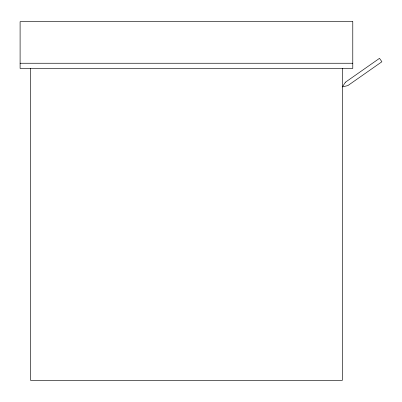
<?xml version="1.0" encoding="UTF-8"?>
<svg xmlns="http://www.w3.org/2000/svg" width="402" height="402" viewBox="0 0 402 402"><rect width="100%" height="100%" fill="white"/><g stroke="black" fill="none" stroke-linecap="round" stroke-linejoin="round"><path stroke-width="0.6" d="M20.1 63.25L352.78 63.25M342.383 68.446L342.383 380.337L30.497 380.337L30.497 68.446M345.449 82.199L342.383 86.882L347.836 85.606L381.9 61.752L379.513 58.345L345.449 82.199M352.78 21.663L20.1 21.663L20.1 68.446L352.78 68.446L352.78 21.663"/></g></svg>
